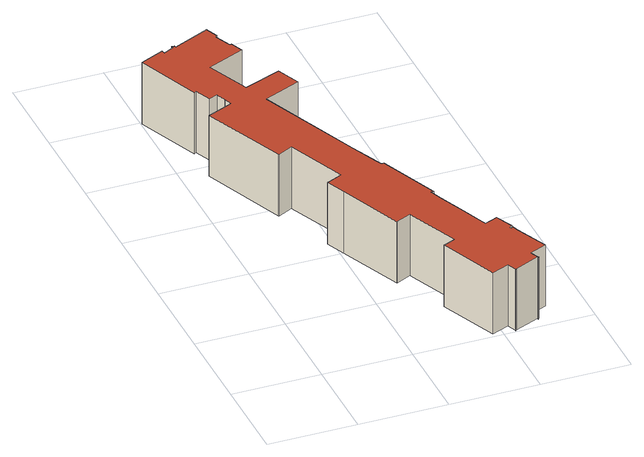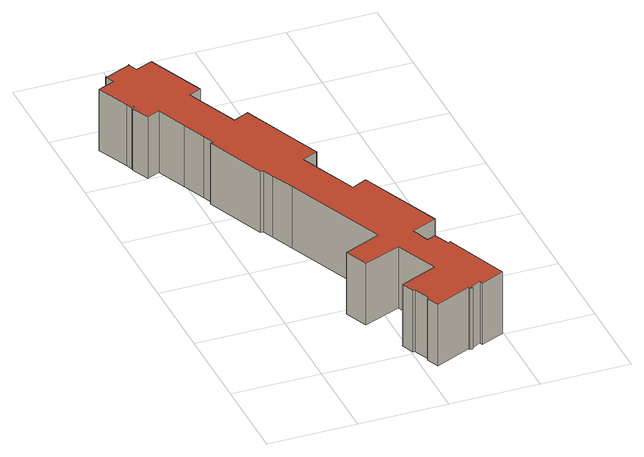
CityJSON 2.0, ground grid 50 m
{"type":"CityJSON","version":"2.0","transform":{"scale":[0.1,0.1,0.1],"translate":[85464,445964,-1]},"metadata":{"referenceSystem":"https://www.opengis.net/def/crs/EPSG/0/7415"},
"CityObjects":{
"building1":{"type":"Building","attributes":{"yearOfConstruction":"1975-01-01Z","measuredHeight":36.65,"storeysAboveGround":13},"geometry":[{"type":"Solid","lod":"1.2","boundaries":[[[[0,1,2,3,4,5,6,7,8,9,10,11,12,13,14,15,16,17,18,19,20,21,22,23,24,25,26,27,28,29,30,31,32,33,34,35,36,37,38,39,40,41,42,43,44,45,46,47,48,49,50,51,52,53,54,55,56,57,58,59,60,61,62,63,64,65,66,67,68,69,70]],[[70,69,71,72]],[[69,68,73,71]],[[68,67,74,73]],[[67,66,75,74]],[[66,65,76,75]],[[65,64,77,76]],[[64,63,78,77]],[[63,62,79,78]],[[62,61,80,79]],[[61,60,81,80]],[[60,59,82,81]],[[59,58,83,82]],[[58,57,84,83]],[[57,56,85,84]],[[56,55,86,85]],[[55,54,87,86]],[[54,53,88,87]],[[53,52,89,88]],[[52,51,90,89]],[[51,50,91,90]],[[50,49,92,91]],[[49,48,93,92]],[[48,47,94,93]],[[47,46,95,94]],[[46,45,96,95]],[[45,44,97,96]],[[44,43,98,97]],[[43,42,99,98]],[[42,41,100,99]],[[41,40,101,100]],[[40,39,102,101]],[[39,38,103,102]],[[38,37,104,103]],[[37,36,105,104]],[[36,35,106,105]],[[35,34,107,106]],[[34,33,108,107]],[[33,32,109,108]],[[32,31,110,109]],[[31,30,111,110]],[[30,29,112,111]],[[29,28,113,112]],[[28,27,114,113]],[[27,26,115,114]],[[26,25,116,115]],[[25,24,117,116]],[[24,23,118,117]],[[23,22,119,118]],[[22,21,120,119]],[[21,20,121,120]],[[20,19,122,121]],[[19,18,123,122]],[[18,17,124,123]],[[17,16,125,124]],[[16,15,126,125]],[[15,14,127,126]],[[14,13,128,127]],[[13,12,129,128]],[[12,11,130,129]],[[11,10,131,130]],[[10,9,132,131]],[[9,8,133,132]],[[8,7,134,133]],[[7,6,135,134]],[[6,5,136,135]],[[5,4,137,136]],[[4,3,138,137]],[[3,2,139,138]],[[2,1,140,139]],[[1,0,141,140]],[[0,70,72,141]],[[71,73,74,75,76,77,78,79,80,81,82,83,84,85,86,87,88,89,90,91,92,93,94,95,96,97,98,99,100,101,102,103,104,105,106,107,108,109,110,111,112,113,114,115,116,117,118,119,120,121,122,123,124,125,126,127,128,129,130,131,132,133,134,135,136,137,138,139,140,141,72]]]],"semantics":{"surfaces":[{"type":"GroundSurface"},{"type":"WallSurface"},{"type":"RoofSurface"}],"values":[[0,1,1,1,1,1,1,1,1,1,1,1,1,1,1,1,1,1,1,1,1,1,1,1,1,1,1,1,1,1,1,1,1,1,1,1,1,1,1,1,1,1,1,1,1,1,1,1,1,1,1,1,1,1,1,1,1,1,1,1,1,1,1,1,1,1,1,1,1,1,1,1,2]]}}]}
},
"vertices":[
[341,1440,2],[336,1440,2],[142,1910,5],[146,1910,5],[147,1910,5],[287,1970,5],[268,2010,5],[272,2010,5],[250,2070,4],[199,2050,5],[161,2140,4],[148,2130,4],[3,2490,1],[138,2550,2],[144,2530,2],[203,2560,2],[199,2570,2],[214,2570,2],[218,2560,2],[422,2650,2],[451,2580,2],[441,2570,2],[480,2480,2],[491,2480,2],[520,2410,2],[311,2320,3],[413,2080,4],[623,2160,2],[678,2030,3],[468,1940,4],[709,1360,3],[764,1230,3],[791,1170,3],[806,1170,3],[946,830,3],[931,830,3],[957,760,3],[1012,630,3],[1081,460,2],[1155,490,2],[1198,390,2],[1184,380,2],[1189,370,2],[1198,380,2],[1212,340,2],[1292,160,3],[1195,120,3],[1216,70,3],[1217,70,3],[1219,70,3],[1214,60,3],[1213,70,3],[1072,10,4],[1073,10,4],[1067,0,4],[1065,10,4],[1045,60,4],[948,20,4],[810,350,4],[879,380,4],[755,680,3],[670,640,2],[671,640,2],[667,640,2],[518,1000,1],[472,1110,1],[477,1110,1],[478,1110,1],[562,1150,2],[424,1480,2],[340,1440,2],[424,1480,377],[340,1440,377],[562,1150,377],[478,1110,377],[477,1110,377],[472,1110,377],[518,1000,377],[667,640,377],[671,640,377],[670,640,377],[755,680,377],[879,380,377],[810,350,377],[948,20,377],[1045,60,377],[1065,10,377],[1067,0,377],[1073,10,377],[1072,10,377],[1213,70,377],[1214,60,377],[1219,70,377],[1217,70,377],[1216,70,377],[1195,120,377],[1292,160,377],[1212,340,377],[1198,380,377],[1189,370,377],[1184,380,377],[1198,390,377],[1155,490,377],[1081,460,377],[1012,630,377],[957,760,377],[931,830,377],[946,830,377],[806,1170,377],[791,1170,377],[764,1230,377],[709,1360,377],[468,1940,377],[678,2030,377],[623,2160,377],[413,2080,377],[311,2320,377],[520,2410,377],[491,2480,377],[480,2480,377],[441,2570,377],[451,2580,377],[422,2650,377],[218,2560,377],[214,2570,377],[199,2570,377],[203,2560,377],[144,2530,377],[138,2550,377],[3,2490,377],[148,2130,377],[161,2140,377],[199,2050,377],[250,2070,377],[272,2010,377],[268,2010,377],[287,1970,377],[147,1910,377],[146,1910,377],[142,1910,377],[336,1440,377],[341,1440,377]
]}
